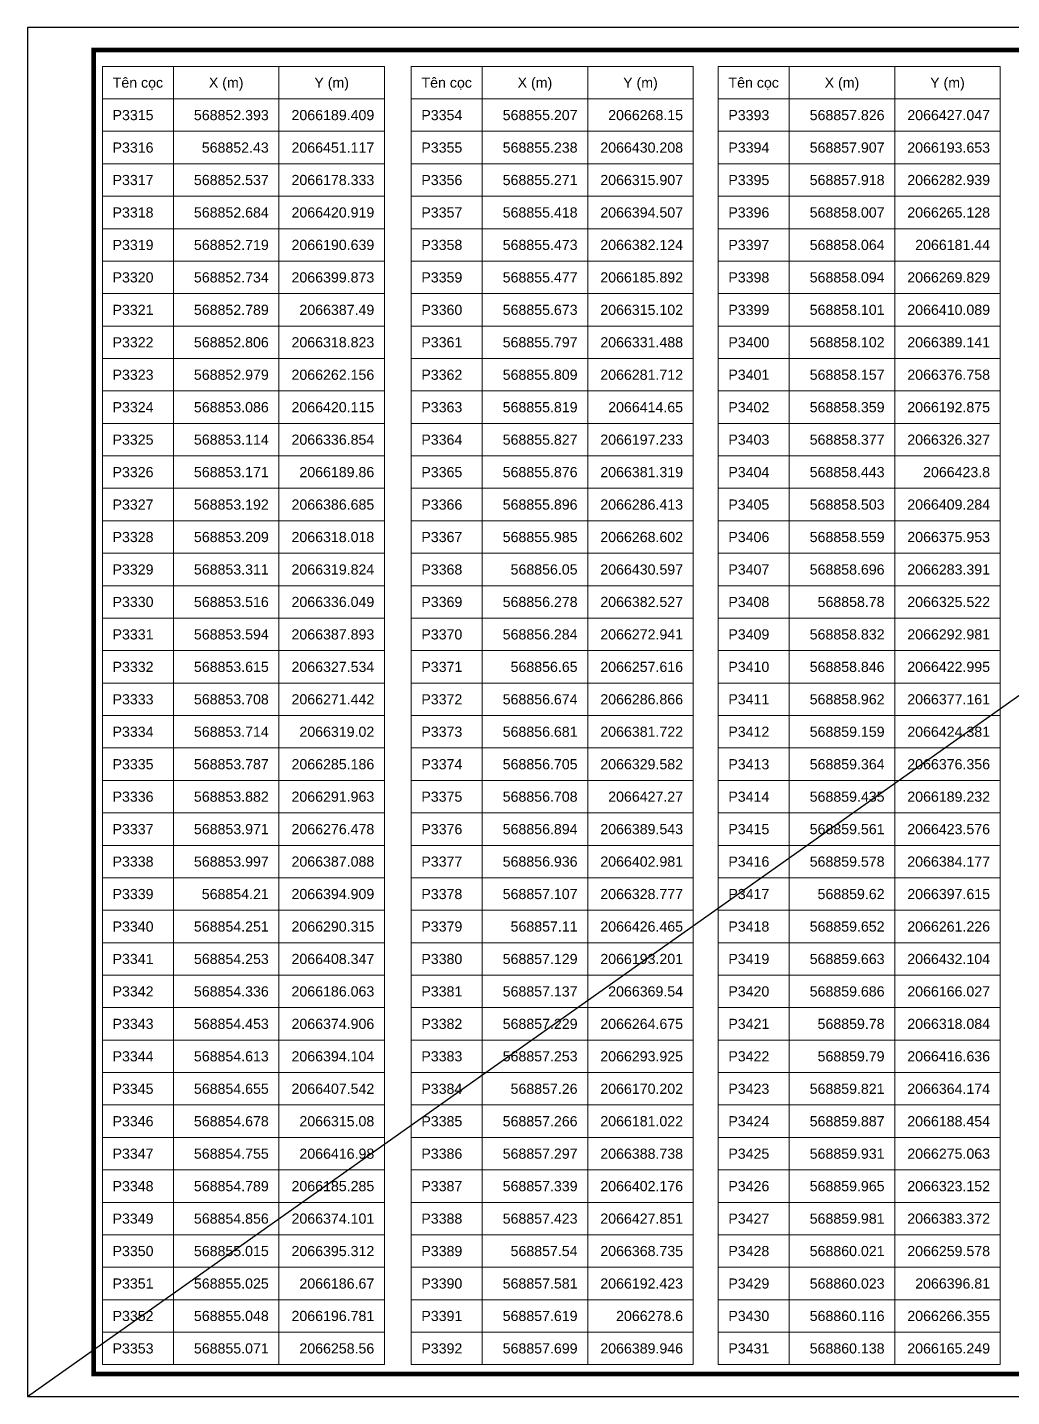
# Model space of a CAD drawing. Header units: millimetres. Extents: x 0 to 571985, y 0 to 2066666.
# Drawn here: x 569629.46 to 569650.8, y 2065073.05 to 2065102.75 of the extents above; entities that cross this region are included whole.
import ezdxf
from ezdxf.enums import TextEntityAlignment as Align

# ---------------------------------------------------------------- set-up
doc = ezdxf.new("R2010")
doc.units = ezdxf.units.MM
doc.linetypes.add('CENTER', pattern=[3, 1.5, -0.5, 0.5, -0.5])
for name, color, linetype, lineweight in [('A-KY HIEU', 34, 'Continuous', 20), ('E- RANH GIOI', 1, 'CENTER', 13), ('kata_net khung', 3, 'Continuous', 20), ('kata_text', 254, 'Continuous', 30)]:
    doc.layers.add(name, color=color, linetype=linetype, lineweight=lineweight)
doc.layers.add('KCS_Plotter', color=11, linetype='Continuous', plot=False)
doc.styles.add('kata_text', font='arial.ttf', dxfattribs={"width": 0.8})

# ---------------------------------------------------------------- blocks, each defined once
blk = doc.blocks.new('A$C33BC4D2A')
at = {"layer": 'A-KY HIEU', "color": 0, "const_width": 1.02}
blk.add_lwpolyline([(14.35, -292.1), (14.35, -4.9), (414.98, -4.9), (414.98, -292.1)], close=True, dxfattribs=at)
at = {"layer": 'Defpoints', "color": 125}
blk.add_lwpolyline([(0, -297), (420, -297), (420, 0), (0, 0)], close=True, dxfattribs=at)

msp = doc.modelspace()

# ---------------------------------------------------------------- linework, layer by layer
at = {"layer": 'kata_net khung'}
for p, q in [((569631.083, 2065101.903), (569637.199, 2065101.903)), ((569631.083, 2065101.903), (569631.083, 2065073.743)), ((569632.623, 2065101.903), (569632.623, 2065101.199)), ((569632.623, 2065101.903), (569632.623, 2065073.743)), ((569634.911, 2065101.903), (569634.911, 2065101.199)), ((569634.911, 2065101.903), (569634.911, 2065073.743)), ((569637.199, 2065101.903), (569637.199, 2065101.199)), ((569637.199, 2065101.903), (569637.199, 2065073.743)), ((569637.78, 2065101.903), (569643.896, 2065101.903)), ((569637.78, 2065101.903), (569643.896, 2065101.903)), ((569637.78, 2065101.903), (569637.78, 2065101.199)), ((569637.78, 2065101.903), (569637.78, 2065073.743)), ((569639.32, 2065101.903), (569639.32, 2065101.199)), ((569639.32, 2065101.903), (569639.32, 2065073.743)), ((569641.608, 2065101.903), (569641.608, 2065101.199)), ((569641.608, 2065101.903), (569641.608, 2065073.743)), ((569643.896, 2065101.903), (569643.896, 2065101.199)), ((569643.896, 2065101.903), (569643.896, 2065073.743)), ((569644.438, 2065101.903), (569650.554, 2065101.903)), ((569644.438, 2065101.903), (569650.554, 2065101.903)), ((569644.438, 2065101.903), (569650.554, 2065101.903)), ((569644.438, 2065101.903), (569644.438, 2065073.743)), ((569645.978, 2065101.903), (569645.978, 2065101.199)), ((569645.978, 2065101.903), (569645.978, 2065073.743)), ((569648.266, 2065101.903), (569648.266, 2065101.199)), ((569648.266, 2065101.903), (569648.266, 2065073.743)), ((569650.554, 2065101.903), (569650.554, 2065101.199)), ((569650.554, 2065101.903), (569650.554, 2065073.743)), ((569631.083, 2065101.199), (569637.199, 2065101.199)), ((569631.083, 2065101.199), (569637.199, 2065101.199)), ((569631.083, 2065101.199), (569637.199, 2065101.199)), ((569631.083, 2065101.199), (569637.199, 2065101.199)), ((569631.083, 2065101.199), (569637.199, 2065101.199)), ((569637.78, 2065101.199), (569643.896, 2065101.199)), ((569637.78, 2065101.199), (569643.896, 2065101.199)), ((569637.78, 2065101.199), (569643.896, 2065101.199)), ((569644.438, 2065101.199), (569650.554, 2065101.199)), ((569644.438, 2065101.199), (569650.554, 2065101.199)), ((569644.438, 2065101.199), (569650.554, 2065101.199)), ((569644.438, 2065101.199), (569650.554, 2065101.199)), ((569631.083, 2065100.495), (569637.199, 2065100.495)), ((569637.78, 2065100.495), (569643.896, 2065100.495)), ((569644.438, 2065100.495), (569650.554, 2065100.495)), ((569631.083, 2065099.791), (569637.199, 2065099.791)), ((569637.78, 2065099.791), (569643.896, 2065099.791)), ((569644.438, 2065099.791), (569650.554, 2065099.791)), ((569631.083, 2065099.087), (569637.199, 2065099.087)), ((569637.78, 2065099.087), (569643.896, 2065099.087)), ((569644.438, 2065099.087), (569650.554, 2065099.087)), ((569631.083, 2065098.383), (569637.199, 2065098.383)), ((569637.78, 2065098.383), (569643.896, 2065098.383)), ((569644.438, 2065098.383), (569650.554, 2065098.383)), ((569631.083, 2065097.679), (569637.199, 2065097.679)), ((569637.78, 2065097.679), (569643.896, 2065097.679)), ((569644.438, 2065097.679), (569650.554, 2065097.679)), ((569631.083, 2065096.975), (569637.199, 2065096.975)), ((569637.78, 2065096.975), (569643.896, 2065096.975)), ((569644.438, 2065096.975), (569650.554, 2065096.975)), ((569631.083, 2065096.271), (569637.199, 2065096.271)), ((569637.78, 2065096.271), (569643.896, 2065096.271)), ((569644.438, 2065096.271), (569650.554, 2065096.271)), ((569631.083, 2065095.567), (569637.199, 2065095.567)), ((569637.78, 2065095.567), (569643.896, 2065095.567)), ((569644.438, 2065095.567), (569650.554, 2065095.567)), ((569631.083, 2065094.863), (569637.199, 2065094.863)), ((569637.78, 2065094.863), (569643.896, 2065094.863)), ((569644.438, 2065094.863), (569650.554, 2065094.863)), ((569631.083, 2065094.159), (569637.199, 2065094.159)), ((569637.78, 2065094.159), (569643.896, 2065094.159)), ((569644.438, 2065094.159), (569650.554, 2065094.159)), ((569631.083, 2065093.455), (569637.199, 2065093.455)), ((569637.78, 2065093.455), (569643.896, 2065093.455)), ((569644.438, 2065093.455), (569650.554, 2065093.455)), ((569631.083, 2065092.751), (569637.199, 2065092.751)), ((569637.78, 2065092.751), (569643.896, 2065092.751)), ((569644.438, 2065092.751), (569650.554, 2065092.751)), ((569631.083, 2065092.047), (569637.199, 2065092.047)), ((569637.78, 2065092.047), (569643.896, 2065092.047)), ((569644.438, 2065092.047), (569650.554, 2065092.047)), ((569631.083, 2065091.343), (569637.199, 2065091.343)), ((569637.78, 2065091.343), (569643.896, 2065091.343)), ((569644.438, 2065091.343), (569650.554, 2065091.343)), ((569631.083, 2065090.639), (569637.199, 2065090.639)), ((569637.78, 2065090.639), (569643.896, 2065090.639)), ((569644.438, 2065090.639), (569650.554, 2065090.639)), ((569631.083, 2065089.935), (569637.199, 2065089.935)), ((569637.78, 2065089.935), (569643.896, 2065089.935)), ((569644.438, 2065089.935), (569650.554, 2065089.935)), ((569631.083, 2065089.231), (569637.199, 2065089.231)), ((569637.78, 2065089.231), (569643.896, 2065089.231)), ((569644.438, 2065089.231), (569650.554, 2065089.231)), ((569631.083, 2065088.527), (569637.199, 2065088.527)), ((569637.78, 2065088.527), (569643.896, 2065088.527)), ((569644.438, 2065088.527), (569650.554, 2065088.527)), ((569631.083, 2065087.823), (569637.199, 2065087.823)), ((569637.78, 2065087.823), (569643.896, 2065087.823)), ((569644.438, 2065087.823), (569650.554, 2065087.823)), ((569631.083, 2065087.119), (569637.199, 2065087.119)), ((569637.78, 2065087.119), (569643.896, 2065087.119)), ((569644.438, 2065087.119), (569650.554, 2065087.119)), ((569631.083, 2065086.415), (569637.199, 2065086.415)), ((569637.78, 2065086.415), (569643.896, 2065086.415)), ((569644.438, 2065086.415), (569650.554, 2065086.415)), ((569631.083, 2065085.711), (569637.199, 2065085.711)), ((569637.78, 2065085.711), (569643.896, 2065085.711)), ((569644.438, 2065085.711), (569650.554, 2065085.711)), ((569631.083, 2065085.007), (569637.199, 2065085.007)), ((569637.78, 2065085.007), (569643.896, 2065085.007)), ((569644.438, 2065085.007), (569650.554, 2065085.007)), ((569631.083, 2065084.303), (569637.199, 2065084.303)), ((569637.78, 2065084.303), (569643.896, 2065084.303)), ((569644.438, 2065084.303), (569650.554, 2065084.303)), ((569631.083, 2065083.599), (569637.199, 2065083.599)), ((569637.78, 2065083.599), (569643.896, 2065083.599)), ((569644.438, 2065083.599), (569650.554, 2065083.599)), ((569631.083, 2065082.895), (569637.199, 2065082.895)), ((569637.78, 2065082.895), (569643.896, 2065082.895)), ((569644.438, 2065082.895), (569650.554, 2065082.895)), ((569631.083, 2065082.191), (569637.199, 2065082.191)), ((569637.78, 2065082.191), (569643.896, 2065082.191)), ((569644.438, 2065082.191), (569650.554, 2065082.191)), ((569631.083, 2065081.487), (569637.199, 2065081.487)), ((569637.78, 2065081.487), (569643.896, 2065081.487)), ((569644.438, 2065081.487), (569650.554, 2065081.487)), ((569631.083, 2065080.783), (569637.199, 2065080.783)), ((569637.78, 2065080.783), (569643.896, 2065080.783)), ((569644.438, 2065080.783), (569650.554, 2065080.783)), ((569631.083, 2065080.079), (569637.199, 2065080.079)), ((569637.78, 2065080.079), (569643.896, 2065080.079)), ((569644.438, 2065080.079), (569650.554, 2065080.079)), ((569631.083, 2065079.375), (569637.199, 2065079.375)), ((569637.78, 2065079.375), (569643.896, 2065079.375)), ((569644.438, 2065079.375), (569650.554, 2065079.375)), ((569631.083, 2065078.671), (569637.199, 2065078.671)), ((569637.78, 2065078.671), (569643.896, 2065078.671)), ((569644.438, 2065078.671), (569650.554, 2065078.671)), ((569631.083, 2065077.967), (569637.199, 2065077.967)), ((569637.78, 2065077.967), (569643.896, 2065077.967)), ((569644.438, 2065077.967), (569650.554, 2065077.967)), ((569631.083, 2065077.263), (569637.199, 2065077.263)), ((569637.78, 2065077.263), (569643.896, 2065077.263)), ((569644.438, 2065077.263), (569650.554, 2065077.263)), ((569631.083, 2065076.559), (569637.199, 2065076.559)), ((569637.78, 2065076.559), (569643.896, 2065076.559)), ((569644.438, 2065076.559), (569650.554, 2065076.559)), ((569631.083, 2065075.855), (569637.199, 2065075.855)), ((569637.78, 2065075.855), (569643.896, 2065075.855)), ((569644.438, 2065075.855), (569650.554, 2065075.855)), ((569631.083, 2065075.151), (569637.199, 2065075.151)), ((569637.78, 2065075.151), (569643.896, 2065075.151)), ((569644.438, 2065075.151), (569650.554, 2065075.151)), ((569631.083, 2065074.447), (569637.199, 2065074.447)), ((569637.78, 2065074.447), (569643.896, 2065074.447)), ((569644.438, 2065074.447), (569650.554, 2065074.447)), ((569631.083, 2065073.743), (569637.199, 2065073.743)), ((569637.78, 2065073.743), (569643.896, 2065073.743)), ((569644.438, 2065073.743), (569650.554, 2065073.743))]:
    msp.add_line(p, q, dxfattribs=at)
at = {"layer": 'KCS_Plotter'}
msp.add_line((569629.456, 2065073.049), (569671.456, 2065102.749), dxfattribs=at)

# ---------------------------------------------------------------- block references
at = {"layer": 'E- RANH GIOI', "xscale": 0.1, "yscale": 0.1, "zscale": 0.1}
msp.add_blockref('A$C33BC4D2A', (569629.456, 2065102.749), dxfattribs=at)

# ---------------------------------------------------------------- texts
at = {"layer": 'kata_text', "style": 'kata_text'}
for s, p in [('Tên cọc', (569631.853, 2065101.551)), ('X (m)', (569633.767, 2065101.551)), ('Y (m)', (569636.055, 2065101.551)), ('Tên cọc', (569638.55, 2065101.551)), ('X (m)', (569640.464, 2065101.551)), ('Y (m)', (569642.752, 2065101.551)), ('Tên cọc', (569645.208, 2065101.551)), ('X (m)', (569647.122, 2065101.551)), ('Y (m)', (569649.41, 2065101.551))]:
    msp.add_text(s, height=0.22, dxfattribs=at).set_placement(p, align=Align.MIDDLE_CENTER)
for s, p in [('P3315', (569631.303, 2065100.847)), ('P3354', (569638, 2065100.847)), ('P3393', (569644.658, 2065100.847)), ('P3316', (569631.303, 2065100.143)), ('P3355', (569638, 2065100.143)), ('P3394', (569644.658, 2065100.143)), ('P3317', (569631.303, 2065099.439)), ('P3356', (569638, 2065099.439)), ('P3395', (569644.658, 2065099.439)), ('P3318', (569631.303, 2065098.735)), ('P3357', (569638, 2065098.735)), ('P3396', (569644.658, 2065098.735)), ('P3319', (569631.303, 2065098.031)), ('P3358', (569638, 2065098.031)), ('P3397', (569644.658, 2065098.031)), ('P3320', (569631.303, 2065097.327)), ('P3359', (569638, 2065097.327)), ('P3398', (569644.658, 2065097.327)), ('P3321', (569631.303, 2065096.623)), ('P3360', (569638, 2065096.623)), ('P3399', (569644.658, 2065096.623)), ('P3322', (569631.303, 2065095.919)), ('P3361', (569638, 2065095.919)), ('P3400', (569644.658, 2065095.919)), ('P3323', (569631.303, 2065095.215)), ('P3362', (569638, 2065095.215)), ('P3401', (569644.658, 2065095.215)), ('P3324', (569631.303, 2065094.511)), ('P3363', (569638, 2065094.511)), ('P3402', (569644.658, 2065094.511)), ('P3325', (569631.303, 2065093.807)), ('P3364', (569638, 2065093.807)), ('P3403', (569644.658, 2065093.807)), ('P3326', (569631.303, 2065093.103)), ('P3365', (569638, 2065093.103)), ('P3404', (569644.658, 2065093.103)), ('P3327', (569631.303, 2065092.399)), ('P3366', (569638, 2065092.399)), ('P3405', (569644.658, 2065092.399)), ('P3328', (569631.303, 2065091.695)), ('P3367', (569638, 2065091.695)), ('P3406', (569644.658, 2065091.695)), ('P3329', (569631.303, 2065090.991)), ('P3368', (569638, 2065090.991)), ('P3407', (569644.658, 2065090.991)), ('P3330', (569631.303, 2065090.287)), ('P3369', (569638, 2065090.287)), ('P3408', (569644.658, 2065090.287)), ('P3331', (569631.303, 2065089.583)), ('P3370', (569638, 2065089.583)), ('P3409', (569644.658, 2065089.583)), ('P3332', (569631.303, 2065088.879)), ('P3371', (569638, 2065088.879)), ('P3410', (569644.658, 2065088.879)), ('P3333', (569631.303, 2065088.175)), ('P3372', (569638, 2065088.175)), ('P3411', (569644.658, 2065088.175)), ('P3334', (569631.303, 2065087.471)), ('P3373', (569638, 2065087.471)), ('P3412', (569644.658, 2065087.471)), ('P3335', (569631.303, 2065086.767)), ('P3374', (569638, 2065086.767)), ('P3413', (569644.658, 2065086.767)), ('P3336', (569631.303, 2065086.063)), ('P3375', (569638, 2065086.063)), ('P3414', (569644.658, 2065086.063)), ('P3337', (569631.303, 2065085.359)), ('P3376', (569638, 2065085.359)), ('P3415', (569644.658, 2065085.359)), ('P3338', (569631.303, 2065084.655)), ('P3377', (569638, 2065084.655)), ('P3416', (569644.658, 2065084.655)), ('P3339', (569631.303, 2065083.951)), ('P3378', (569638, 2065083.951)), ('P3417', (569644.658, 2065083.951)), ('P3340', (569631.303, 2065083.247)), ('P3379', (569638, 2065083.247)), ('P3418', (569644.658, 2065083.247)), ('P3341', (569631.303, 2065082.543)), ('P3380', (569638, 2065082.543)), ('P3419', (569644.658, 2065082.543)), ('P3342', (569631.303, 2065081.839)), ('P3381', (569638, 2065081.839)), ('P3420', (569644.658, 2065081.839)), ('P3343', (569631.303, 2065081.135)), ('P3382', (569638, 2065081.135)), ('P3421', (569644.658, 2065081.135)), ('P3344', (569631.303, 2065080.431)), ('P3383', (569638, 2065080.431)), ('P3422', (569644.658, 2065080.431)), ('P3345', (569631.303, 2065079.727)), ('P3384', (569638, 2065079.727)), ('P3423', (569644.658, 2065079.727)), ('P3346', (569631.303, 2065079.023)), ('P3385', (569638, 2065079.023)), ('P3424', (569644.658, 2065079.023)), ('P3347', (569631.303, 2065078.319)), ('P3386', (569638, 2065078.319)), ('P3425', (569644.658, 2065078.319)), ('P3348', (569631.303, 2065077.615)), ('P3387', (569638, 2065077.615)), ('P3426', (569644.658, 2065077.615)), ('P3349', (569631.303, 2065076.911)), ('P3388', (569638, 2065076.911)), ('P3427', (569644.658, 2065076.911)), ('P3350', (569631.303, 2065076.207)), ('P3389', (569638, 2065076.207)), ('P3428', (569644.658, 2065076.207)), ('P3351', (569631.303, 2065075.503)), ('P3390', (569638, 2065075.503)), ('P3429', (569644.658, 2065075.503)), ('P3352', (569631.303, 2065074.799)), ('P3391', (569638, 2065074.799)), ('P3430', (569644.658, 2065074.799)), ('P3353', (569631.303, 2065074.095)), ('P3392', (569638, 2065074.095)), ('P3431', (569644.658, 2065074.095))]:
    msp.add_text(s, height=0.22, dxfattribs=at).set_placement(p, align=Align.MIDDLE_LEFT)
for s, p in [('568852.393', (569634.691, 2065100.847)), ('2066189.409', (569636.979, 2065100.847)), ('568855.207', (569641.388, 2065100.847)), ('2066268.15', (569643.676, 2065100.847)), ('568857.826', (569648.046, 2065100.847)), ('2066427.047', (569650.334, 2065100.847)), ('568852.43', (569634.691, 2065100.143)), ('2066451.117', (569636.979, 2065100.143)), ('568855.238', (569641.388, 2065100.143)), ('2066430.208', (569643.676, 2065100.143)), ('568857.907', (569648.046, 2065100.143)), ('2066193.653', (569650.334, 2065100.143)), ('568852.537', (569634.691, 2065099.439)), ('2066178.333', (569636.979, 2065099.439)), ('568855.271', (569641.388, 2065099.439)), ('2066315.907', (569643.676, 2065099.439)), ('568857.918', (569648.046, 2065099.439)), ('2066282.939', (569650.334, 2065099.439)), ('568852.684', (569634.691, 2065098.735)), ('2066420.919', (569636.979, 2065098.735)), ('568855.418', (569641.388, 2065098.735)), ('2066394.507', (569643.676, 2065098.735)), ('568858.007', (569648.046, 2065098.735)), ('2066265.128', (569650.334, 2065098.735)), ('568852.719', (569634.691, 2065098.031)), ('2066190.639', (569636.979, 2065098.031)), ('568855.473', (569641.388, 2065098.031)), ('2066382.124', (569643.676, 2065098.031)), ('568858.064', (569648.046, 2065098.031)), ('2066181.44', (569650.334, 2065098.031)), ('568852.734', (569634.691, 2065097.327)), ('2066399.873', (569636.979, 2065097.327)), ('568855.477', (569641.388, 2065097.327)), ('2066185.892', (569643.676, 2065097.327)), ('568858.094', (569648.046, 2065097.327)), ('2066269.829', (569650.334, 2065097.327)), ('568852.789', (569634.691, 2065096.623)), ('2066387.49', (569636.979, 2065096.623)), ('568855.673', (569641.388, 2065096.623)), ('2066315.102', (569643.676, 2065096.623)), ('568858.101', (569648.046, 2065096.623)), ('2066410.089', (569650.334, 2065096.623)), ('568852.806', (569634.691, 2065095.919)), ('2066318.823', (569636.979, 2065095.919)), ('568855.797', (569641.388, 2065095.919)), ('2066331.488', (569643.676, 2065095.919)), ('568858.102', (569648.046, 2065095.919)), ('2066389.141', (569650.334, 2065095.919)), ('568852.979', (569634.691, 2065095.215)), ('2066262.156', (569636.979, 2065095.215)), ('568855.809', (569641.388, 2065095.215)), ('2066281.712', (569643.676, 2065095.215)), ('568858.157', (569648.046, 2065095.215)), ('2066376.758', (569650.334, 2065095.215)), ('568853.086', (569634.691, 2065094.511)), ('2066420.115', (569636.979, 2065094.511)), ('568855.819', (569641.388, 2065094.511)), ('2066414.65', (569643.676, 2065094.511)), ('568858.359', (569648.046, 2065094.511)), ('2066192.875', (569650.334, 2065094.511)), ('568853.114', (569634.691, 2065093.807)), ('2066336.854', (569636.979, 2065093.807)), ('568855.827', (569641.388, 2065093.807)), ('2066197.233', (569643.676, 2065093.807)), ('568858.377', (569648.046, 2065093.807)), ('2066326.327', (569650.334, 2065093.807)), ('568853.171', (569634.691, 2065093.103)), ('2066189.86', (569636.979, 2065093.103)), ('568855.876', (569641.388, 2065093.103)), ('2066381.319', (569643.676, 2065093.103)), ('568858.443', (569648.046, 2065093.103)), ('2066423.8', (569650.334, 2065093.103)), ('568853.192', (569634.691, 2065092.399)), ('2066386.685', (569636.979, 2065092.399)), ('568855.896', (569641.388, 2065092.399)), ('2066286.413', (569643.676, 2065092.399)), ('568858.503', (569648.046, 2065092.399)), ('2066409.284', (569650.334, 2065092.399)), ('568853.209', (569634.691, 2065091.695)), ('2066318.018', (569636.979, 2065091.695)), ('568855.985', (569641.388, 2065091.695)), ('2066268.602', (569643.676, 2065091.695)), ('568858.559', (569648.046, 2065091.695)), ('2066375.953', (569650.334, 2065091.695)), ('568853.311', (569634.691, 2065090.991)), ('2066319.824', (569636.979, 2065090.991)), ('568856.05', (569641.388, 2065090.991)), ('2066430.597', (569643.676, 2065090.991)), ('568858.696', (569648.046, 2065090.991)), ('2066283.391', (569650.334, 2065090.991)), ('568853.516', (569634.691, 2065090.287)), ('2066336.049', (569636.979, 2065090.287)), ('568856.278', (569641.388, 2065090.287)), ('2066382.527', (569643.676, 2065090.287)), ('568858.78', (569648.046, 2065090.287)), ('2066325.522', (569650.334, 2065090.287)), ('568853.594', (569634.691, 2065089.583)), ('2066387.893', (569636.979, 2065089.583)), ('568856.284', (569641.388, 2065089.583)), ('2066272.941', (569643.676, 2065089.583)), ('568858.832', (569648.046, 2065089.583)), ('2066292.981', (569650.334, 2065089.583)), ('568853.615', (569634.691, 2065088.879)), ('2066327.534', (569636.979, 2065088.879)), ('568856.65', (569641.388, 2065088.879)), ('2066257.616', (569643.676, 2065088.879)), ('568858.846', (569648.046, 2065088.879)), ('2066422.995', (569650.334, 2065088.879)), ('568853.708', (569634.691, 2065088.175)), ('2066271.442', (569636.979, 2065088.175)), ('568856.674', (569641.388, 2065088.175)), ('2066286.866', (569643.676, 2065088.175)), ('568858.962', (569648.046, 2065088.175)), ('2066377.161', (569650.334, 2065088.175)), ('568853.714', (569634.691, 2065087.471)), ('2066319.02', (569636.979, 2065087.471)), ('568856.681', (569641.388, 2065087.471)), ('2066381.722', (569643.676, 2065087.471)), ('568859.159', (569648.046, 2065087.471)), ('2066424.381', (569650.334, 2065087.471)), ('568853.787', (569634.691, 2065086.767)), ('2066285.186', (569636.979, 2065086.767)), ('568856.705', (569641.388, 2065086.767)), ('2066329.582', (569643.676, 2065086.767)), ('568859.364', (569648.046, 2065086.767)), ('2066376.356', (569650.334, 2065086.767)), ('568853.882', (569634.691, 2065086.063)), ('2066291.963', (569636.979, 2065086.063)), ('568856.708', (569641.388, 2065086.063)), ('2066427.27', (569643.676, 2065086.063)), ('568859.435', (569648.046, 2065086.063)), ('2066189.232', (569650.334, 2065086.063)), ('568853.971', (569634.691, 2065085.359)), ('2066276.478', (569636.979, 2065085.359)), ('568856.894', (569641.388, 2065085.359)), ('2066389.543', (569643.676, 2065085.359)), ('568859.561', (569648.046, 2065085.359)), ('2066423.576', (569650.334, 2065085.359)), ('568853.997', (569634.691, 2065084.655)), ('2066387.088', (569636.979, 2065084.655)), ('568856.936', (569641.388, 2065084.655)), ('2066402.981', (569643.676, 2065084.655)), ('568859.578', (569648.046, 2065084.655)), ('2066384.177', (569650.334, 2065084.655)), ('568854.21', (569634.691, 2065083.951)), ('2066394.909', (569636.979, 2065083.951)), ('568857.107', (569641.388, 2065083.951)), ('2066328.777', (569643.676, 2065083.951)), ('568859.62', (569648.046, 2065083.951)), ('2066397.615', (569650.334, 2065083.951)), ('568854.251', (569634.691, 2065083.247)), ('2066290.315', (569636.979, 2065083.247)), ('568857.11', (569641.388, 2065083.247)), ('2066426.465', (569643.676, 2065083.247)), ('568859.652', (569648.046, 2065083.247)), ('2066261.226', (569650.334, 2065083.247)), ('568854.253', (569634.691, 2065082.543)), ('2066408.347', (569636.979, 2065082.543)), ('568857.129', (569641.388, 2065082.543)), ('2066193.201', (569643.676, 2065082.543)), ('568859.663', (569648.046, 2065082.543)), ('2066432.104', (569650.334, 2065082.543)), ('568854.336', (569634.691, 2065081.839)), ('2066186.063', (569636.979, 2065081.839)), ('568857.137', (569641.388, 2065081.839)), ('2066369.54', (569643.676, 2065081.839)), ('568859.686', (569648.046, 2065081.839)), ('2066166.027', (569650.334, 2065081.839)), ('568854.453', (569634.691, 2065081.135)), ('2066374.906', (569636.979, 2065081.135)), ('568857.229', (569641.388, 2065081.135)), ('2066264.675', (569643.676, 2065081.135)), ('568859.78', (569648.046, 2065081.135)), ('2066318.084', (569650.334, 2065081.135)), ('568854.613', (569634.691, 2065080.431)), ('2066394.104', (569636.979, 2065080.431)), ('568857.253', (569641.388, 2065080.431)), ('2066293.925', (569643.676, 2065080.431)), ('568859.79', (569648.046, 2065080.431)), ('2066416.636', (569650.334, 2065080.431)), ('568854.655', (569634.691, 2065079.727)), ('2066407.542', (569636.979, 2065079.727)), ('568857.26', (569641.388, 2065079.727)), ('2066170.202', (569643.676, 2065079.727)), ('568859.821', (569648.046, 2065079.727)), ('2066364.174', (569650.334, 2065079.727)), ('568854.678', (569634.691, 2065079.023)), ('2066315.08', (569636.979, 2065079.023)), ('568857.266', (569641.388, 2065079.023)), ('2066181.022', (569643.676, 2065079.023)), ('568859.887', (569648.046, 2065079.023)), ('2066188.454', (569650.334, 2065079.023)), ('568854.755', (569634.691, 2065078.319)), ('2066416.98', (569636.979, 2065078.319)), ('568857.297', (569641.388, 2065078.319)), ('2066388.738', (569643.676, 2065078.319)), ('568859.931', (569648.046, 2065078.319)), ('2066275.063', (569650.334, 2065078.319)), ('568854.789', (569634.691, 2065077.615)), ('2066185.285', (569636.979, 2065077.615)), ('568857.339', (569641.388, 2065077.615)), ('2066402.176', (569643.676, 2065077.615)), ('568859.965', (569648.046, 2065077.615)), ('2066323.152', (569650.334, 2065077.615)), ('568854.856', (569634.691, 2065076.911)), ('2066374.101', (569636.979, 2065076.911)), ('568857.423', (569641.388, 2065076.911)), ('2066427.851', (569643.676, 2065076.911)), ('568859.981', (569648.046, 2065076.911)), ('2066383.372', (569650.334, 2065076.911)), ('568855.015', (569634.691, 2065076.207)), ('2066395.312', (569636.979, 2065076.207)), ('568857.54', (569641.388, 2065076.207)), ('2066368.735', (569643.676, 2065076.207)), ('568860.021', (569648.046, 2065076.207)), ('2066259.578', (569650.334, 2065076.207)), ('568855.025', (569634.691, 2065075.503)), ('2066186.67', (569636.979, 2065075.503)), ('568857.581', (569641.388, 2065075.503)), ('2066192.423', (569643.676, 2065075.503)), ('568860.023', (569648.046, 2065075.503)), ('2066396.81', (569650.334, 2065075.503)), ('568855.048', (569634.691, 2065074.799)), ('2066196.781', (569636.979, 2065074.799)), ('568857.619', (569641.388, 2065074.799)), ('2066278.6', (569643.676, 2065074.799)), ('568860.116', (569648.046, 2065074.799)), ('2066266.355', (569650.334, 2065074.799)), ('568855.071', (569634.691, 2065074.095)), ('2066258.56', (569636.979, 2065074.095)), ('568857.699', (569641.388, 2065074.095)), ('2066389.946', (569643.676, 2065074.095)), ('568860.138', (569648.046, 2065074.095)), ('2066165.249', (569650.334, 2065074.095))]:
    msp.add_text(s, height=0.22, dxfattribs=at).set_placement(p, align=Align.MIDDLE_RIGHT)

doc.saveas('drawing.dxf')
